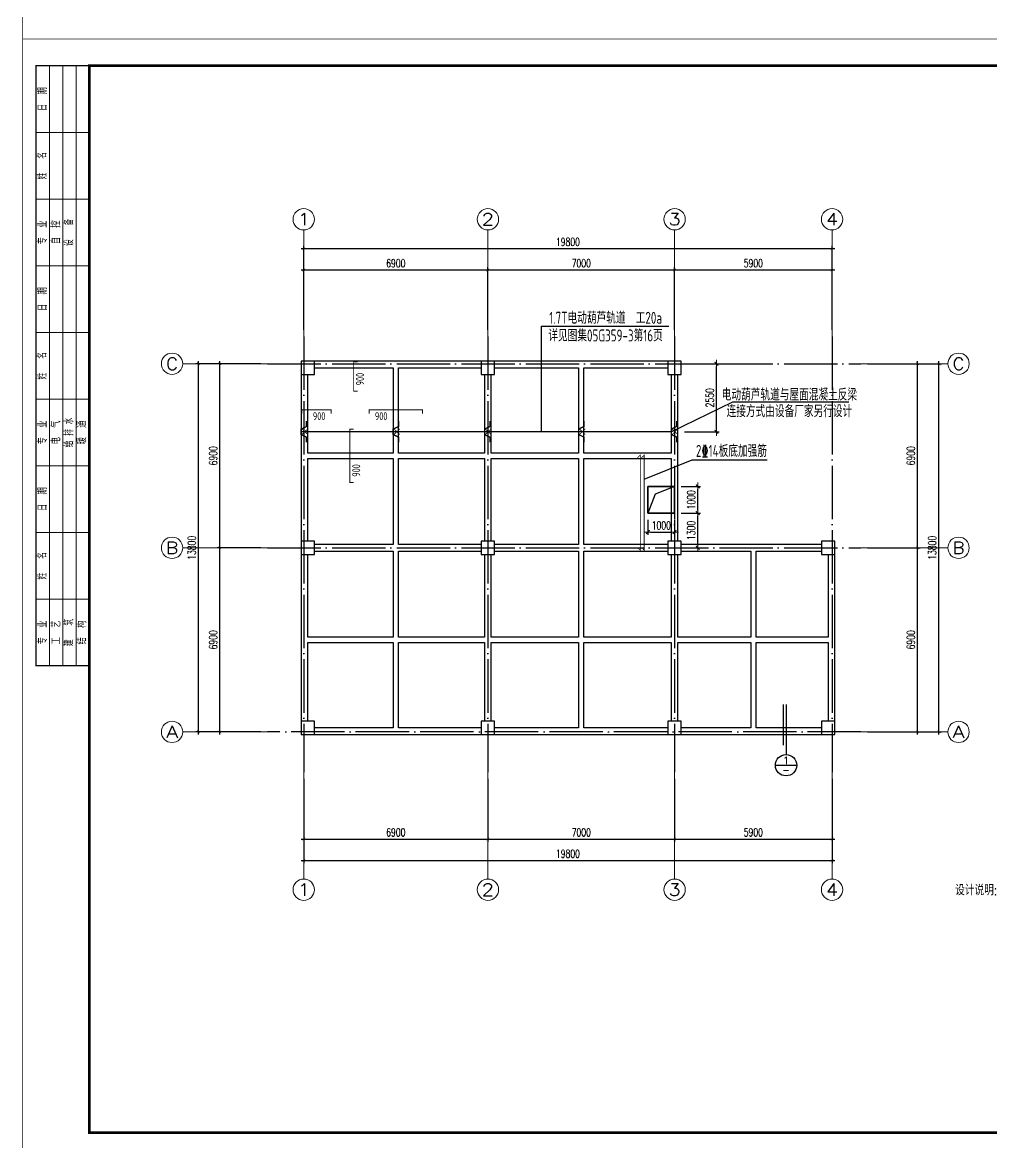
# Model space of a CAD drawing. Extents: x 959592 to 1105020, y -295412 to 379724.
# Drawn here: x 967965 to 1004291, y -84778 to -42778 of the extents above; entities that cross this region are included whole.
import ezdxf
from ezdxf.enums import TextEntityAlignment as Align

# ---------------------------------------------------------------- set-up
doc = ezdxf.new("R2010")
doc.units = 0
doc.header["$LTSCALE"] = 1000
doc.header["$MEASUREMENT"] = 0
doc.linetypes.add('DOTE', pattern=[2.42, 2, -0.2, 0.02, -0.2])
doc.layers.get('0').update_dxf_attribs({"linetype": 'CONTINUOUS'})
doc.layers.get('Defpoints').update_dxf_attribs({"linetype": 'CONTINUOUS', "lineweight": 5})
for name, color, linetype in [('AXIS_TEXT', 7, 'CONTINUOUS'), ('BEAM_CONT', 4, 'CONTINUOUS'), ('COLU', 7, 'CONTINUOUS'), ('DIMENSION', 3, 'CONTINUOUS'), ('DOTE', 1, 'DOTE'), ('FSK_FREIN', 2, 'CONTINUOUS'), ('FSK_FTEXT', 4, 'CONTINUOUS'), ('FSK_ZREIN', 1, 'CONTINUOUS'), ('REIN', 1, 'CONTINUOUS'), ('S_BEAMDIMMASS', 2, 'CONTINUOUS'), ('TXT', 7, 'CONTINUOUS')]:
    doc.layers.add(name, color=color, linetype=linetype)
doc.layers.add('DIM', color=3, linetype='CONTINUOUS', lineweight=5)
doc.layers.add('FRAME', color=3, linetype='CONTINUOUS', lineweight=5)
doc.styles.add('_TCH_AXIS', font='COMPLEX', dxfattribs={"bigfont": 'GBCBIG'})
doc.styles.add('BW_Rein', font='Tssdeng.shx', dxfattribs={"width": 0.7, "bigfont": 'hztxt.shx'})
doc.styles.add('COMPLEX', font='COMPLEX')
doc.styles.add('DXFS', font='txt.shx', dxfattribs={"width": 0.65, "bigfont": 'dxfs.shx'})
doc.styles.add('TSSD_Dimension', font='TXT.shx', dxfattribs={"width": 0.7, "bigfont": 'hztxt.shx'})
doc.dimstyles.new('TSSD_100_100$0', dxfattribs={"dimtxt": 300, "dimasz": 100, "dimexe": 100, "dimexo": 250, "dimgap": 100, "dimtad": 1, "dimdec": 0, "dimzin": 0, "dimdsep": 46, "dimtxsty": 'TSSD_Dimension', "dimblk1": '_tsdbk', "dimblk2": '_tsdbk', "dimsah": 1, "dimcen": 0, "dimdle": 100, "dimclrt": 7, "dimadec": 1, "dimazin": 0, "dimtfac": 1, "dimtdec": 0, "dimtix": 1, "dimtmove": 2, "dimatfit": 3, "dimldrblk": '_tsdbk', "dimfxl": 100, "dimtolj": 1, "dimtzin": 0, "dimarcsym": 0})

# ---------------------------------------------------------------- blocks, each defined once
blk = doc.blocks.new('_ARCHTICK')
at = {"color": 0, "linetype": 'ByBlock', "const_width": 0.15}
blk.add_lwpolyline([(-0.5, -0.5), (0.5, 0.5)], dxfattribs=at)
blk = doc.blocks.new('*D341')
at = {"layer": 'Defpoints', "color": 0, "ltscale": 0.5, "transparency": 16777216}
for p in [(999395.404177, -62477.567764), (1001516.404177, -62477.567764), (999395.404177, -69377.567764)]:
    blk.add_point(p, dxfattribs=at)
at = {"layer": 'DIM', "color": 0, "lineweight": -2, "ltscale": 0.5, "transparency": 16777216}
for p, q in [((999645.404177, -62477.567764), (1001616.404177, -62477.567764)), ((1001516.404177, -69477.567764), (1001516.404177, -62377.567764)), ((999645.404177, -69377.567764), (1001616.404177, -69377.567764))]:
    blk.add_line(p, q, dxfattribs=at)
at = {"layer": 'DIM', "color": 0, "lineweight": -2, "ltscale": 0.5, "transparency": 16777216, "xscale": 100, "yscale": 100, "zscale": 100}
for p, rotation in [((1001516.404177, -62477.567764), 90), ((1001516.404177, -69377.567764), 270)]:
    blk.add_blockref('_ARCHTICK', p, dxfattribs=dict(at, rotation=rotation))
at = {"layer": 'DIM', "color": 3, "ltscale": 0.5, "transparency": 16777216, "insert": (1001266.404177, -65927.567764), "char_height": 300, "attachment_point": 5, "rotation": 90, "style": 'TSSD_Dimension'}
blk.add_mtext('\\A1;6900', dxfattribs=at)
blk = doc.blocks.new('*D342')
at = {"layer": 'Defpoints', "color": 0, "ltscale": 0.5, "transparency": 16777216}
for p in [(999395.404177, -55577.567764), (1001516.404177, -55577.567764), (999395.404177, -62477.567764)]:
    blk.add_point(p, dxfattribs=at)
at = {"layer": 'DIM', "color": 0, "lineweight": -2, "ltscale": 0.5, "transparency": 16777216}
for p, q in [((999645.404177, -55577.567764), (1001616.404177, -55577.567764)), ((1001516.404177, -62577.567764), (1001516.404177, -55477.567764)), ((999645.404177, -62477.567764), (1001616.404177, -62477.567764))]:
    blk.add_line(p, q, dxfattribs=at)
at = {"layer": 'DIM', "color": 0, "lineweight": -2, "ltscale": 0.5, "transparency": 16777216, "xscale": 100, "yscale": 100, "zscale": 100}
for p, rotation in [((1001516.404177, -55577.567764), 90), ((1001516.404177, -62477.567764), 270)]:
    blk.add_blockref('_ARCHTICK', p, dxfattribs=dict(at, rotation=rotation))
at = {"layer": 'DIM', "color": 3, "ltscale": 0.5, "transparency": 16777216, "insert": (1001266.404177, -59027.567764), "char_height": 300, "attachment_point": 5, "rotation": 90, "style": 'TSSD_Dimension'}
blk.add_mtext('\\A1;6900', dxfattribs=at)
blk = doc.blocks.new('*D343')
at = {"layer": 'Defpoints', "color": 0, "ltscale": 0.5, "transparency": 16777216}
for p in [(999395.404177, -55577.567764), (1002316.404177, -55577.567764), (999395.404177, -69377.567764)]:
    blk.add_point(p, dxfattribs=at)
at = {"layer": 'DIM', "color": 0, "lineweight": -2, "ltscale": 0.5, "transparency": 16777216}
for p, q in [((999645.404177, -55577.567764), (1002416.404177, -55577.567764)), ((1002316.404177, -69477.567764), (1002316.404177, -55477.567764)), ((999645.404177, -69377.567764), (1002416.404177, -69377.567764))]:
    blk.add_line(p, q, dxfattribs=at)
at = {"layer": 'DIM', "color": 0, "lineweight": -2, "ltscale": 0.5, "transparency": 16777216, "xscale": 100, "yscale": 100, "zscale": 100}
for p, rotation in [((1002316.404177, -55577.567764), 90), ((1002316.404177, -69377.567764), 270)]:
    blk.add_blockref('_ARCHTICK', p, dxfattribs=dict(at, rotation=rotation))
at = {"layer": 'DIM', "color": 3, "ltscale": 0.5, "transparency": 16777216, "insert": (1002066.404177, -62477.567764), "char_height": 300, "attachment_point": 5, "rotation": 90, "style": 'TSSD_Dimension'}
blk.add_mtext('\\A1;13800', dxfattribs=at)
blk = doc.blocks.new('*D344')
at = {"layer": 'Defpoints', "color": 0, "ltscale": 0.5, "transparency": 16777216}
for p in [(985411.404177, -52058.465504), (978511.404177, -54558.465504), (985411.404177, -54558.465504)]:
    blk.add_point(p, dxfattribs=at)
at = {"layer": 'DIM', "color": 0, "lineweight": -2, "ltscale": 0.5, "transparency": 16777216}
for p, q in [((978411.404177, -52058.465504), (985511.404177, -52058.465504)), ((978511.404177, -54308.465504), (978511.404177, -51958.465504)), ((985411.404177, -54308.465504), (985411.404177, -51958.465504))]:
    blk.add_line(p, q, dxfattribs=at)
at = {"layer": 'DIM', "color": 0, "lineweight": -2, "ltscale": 0.5, "transparency": 16777216, "xscale": 100, "yscale": 100, "zscale": 100, "rotation": 180}
blk.add_blockref('_ARCHTICK', (978511.404177, -52058.465504), dxfattribs=at)
at = {"layer": 'DIM', "color": 0, "lineweight": -2, "ltscale": 0.5, "transparency": 16777216, "xscale": 100, "yscale": 100, "zscale": 100}
blk.add_blockref('_ARCHTICK', (985411.404177, -52058.465504), dxfattribs=at)
at = {"layer": 'DIM', "color": 3, "ltscale": 0.5, "transparency": 16777216, "insert": (981961.404177, -51808.465504), "char_height": 300, "attachment_point": 5, "style": 'TSSD_Dimension'}
blk.add_mtext('\\A1;6900', dxfattribs=at)
blk = doc.blocks.new('*D345')
at = {"layer": 'Defpoints', "color": 0, "ltscale": 0.5, "transparency": 16777216}
for p in [(992411.404177, -52058.465504), (985411.404177, -54558.465504), (992411.404177, -54558.465504)]:
    blk.add_point(p, dxfattribs=at)
at = {"layer": 'DIM', "color": 0, "lineweight": -2, "ltscale": 0.5, "transparency": 16777216}
for p, q in [((985311.404177, -52058.465504), (992511.404177, -52058.465504)), ((985411.404177, -54308.465504), (985411.404177, -51958.465504)), ((992411.404177, -54308.465504), (992411.404177, -51958.465504))]:
    blk.add_line(p, q, dxfattribs=at)
at = {"layer": 'DIM', "color": 0, "lineweight": -2, "ltscale": 0.5, "transparency": 16777216, "xscale": 100, "yscale": 100, "zscale": 100, "rotation": 180}
blk.add_blockref('_ARCHTICK', (985411.404177, -52058.465504), dxfattribs=at)
at = {"layer": 'DIM', "color": 0, "lineweight": -2, "ltscale": 0.5, "transparency": 16777216, "xscale": 100, "yscale": 100, "zscale": 100}
blk.add_blockref('_ARCHTICK', (992411.404177, -52058.465504), dxfattribs=at)
at = {"layer": 'DIM', "color": 3, "ltscale": 0.5, "transparency": 16777216, "insert": (988911.404177, -51808.465504), "char_height": 300, "attachment_point": 5, "style": 'TSSD_Dimension'}
blk.add_mtext('\\A1;7000', dxfattribs=at)
blk = doc.blocks.new('*D346')
at = {"layer": 'Defpoints', "color": 0, "ltscale": 0.5, "transparency": 16777216}
for p in [(998311.404177, -52058.465504), (992411.404177, -54558.465504), (998311.404177, -54558.465504)]:
    blk.add_point(p, dxfattribs=at)
at = {"layer": 'DIM', "color": 0, "lineweight": -2, "ltscale": 0.5, "transparency": 16777216}
for p, q in [((992311.404177, -52058.465504), (998411.404177, -52058.465504)), ((992411.404177, -54308.465504), (992411.404177, -51958.465504)), ((998311.404177, -54308.465504), (998311.404177, -51958.465504))]:
    blk.add_line(p, q, dxfattribs=at)
at = {"layer": 'DIM', "color": 0, "lineweight": -2, "ltscale": 0.5, "transparency": 16777216, "xscale": 100, "yscale": 100, "zscale": 100, "rotation": 180}
blk.add_blockref('_ARCHTICK', (992411.404177, -52058.465504), dxfattribs=at)
at = {"layer": 'DIM', "color": 0, "lineweight": -2, "ltscale": 0.5, "transparency": 16777216, "xscale": 100, "yscale": 100, "zscale": 100}
blk.add_blockref('_ARCHTICK', (998311.404177, -52058.465504), dxfattribs=at)
at = {"layer": 'DIM', "color": 3, "ltscale": 0.5, "transparency": 16777216, "insert": (995361.404177, -51808.465504), "char_height": 300, "attachment_point": 5, "style": 'TSSD_Dimension'}
blk.add_mtext('\\A1;5900', dxfattribs=at)
blk = doc.blocks.new('*D347')
at = {"layer": 'Defpoints', "color": 0, "ltscale": 0.5, "transparency": 16777216}
for p in [(998311.404177, -51258.465504), (978511.404177, -54558.465504), (998311.404177, -54558.465504)]:
    blk.add_point(p, dxfattribs=at)
at = {"layer": 'DIM', "color": 0, "lineweight": -2, "ltscale": 0.5, "transparency": 16777216}
for p, q in [((978511.404177, -54308.465504), (978511.404177, -51158.465504)), ((998311.404177, -54308.465504), (998311.404177, -51158.465504)), ((978411.404177, -51258.465504), (998411.404177, -51258.465504))]:
    blk.add_line(p, q, dxfattribs=at)
at = {"layer": 'DIM', "color": 0, "lineweight": -2, "ltscale": 0.5, "transparency": 16777216, "xscale": 100, "yscale": 100, "zscale": 100, "rotation": 180}
blk.add_blockref('_ARCHTICK', (978511.404177, -51258.465504), dxfattribs=at)
at = {"layer": 'DIM', "color": 0, "lineweight": -2, "ltscale": 0.5, "transparency": 16777216, "xscale": 100, "yscale": 100, "zscale": 100}
blk.add_blockref('_ARCHTICK', (998311.404177, -51258.465504), dxfattribs=at)
at = {"layer": 'DIM', "color": 3, "ltscale": 0.5, "transparency": 16777216, "insert": (988411.404177, -51008.465504), "char_height": 300, "attachment_point": 5, "style": 'TSSD_Dimension'}
blk.add_mtext('\\A1;19800', dxfattribs=at)
blk = doc.blocks.new('*D348')
at = {"layer": 'Defpoints', "color": 0, "ltscale": 0.5, "transparency": 16777216}
for p in [(975364.904177, -62477.567764), (977156.404177, -62477.567764), (977156.404177, -69377.567764)]:
    blk.add_point(p, dxfattribs=at)
at = {"layer": 'DIM', "color": 0, "lineweight": -2, "ltscale": 0.5, "transparency": 16777216}
for p, q in [((976906.404177, -62477.567764), (975264.904177, -62477.567764)), ((975364.904177, -69477.567764), (975364.904177, -62377.567764)), ((976906.404177, -69377.567764), (975264.904177, -69377.567764))]:
    blk.add_line(p, q, dxfattribs=at)
at = {"layer": 'DIM', "color": 0, "lineweight": -2, "ltscale": 0.5, "transparency": 16777216, "xscale": 100, "yscale": 100, "zscale": 100}
for p, rotation in [((975364.904177, -62477.567764), 90), ((975364.904177, -69377.567764), 270)]:
    blk.add_blockref('_ARCHTICK', p, dxfattribs=dict(at, rotation=rotation))
at = {"layer": 'DIM', "color": 3, "ltscale": 0.5, "transparency": 16777216, "insert": (975114.904177, -65927.567764), "char_height": 300, "attachment_point": 5, "rotation": 90, "style": 'TSSD_Dimension'}
blk.add_mtext('\\A1;6900', dxfattribs=at)
blk = doc.blocks.new('*D349')
at = {"layer": 'Defpoints', "color": 0, "ltscale": 0.5, "transparency": 16777216}
for p in [(975364.904177, -55577.567764), (977156.404177, -55577.567764), (977156.404177, -62477.567764)]:
    blk.add_point(p, dxfattribs=at)
at = {"layer": 'DIM', "color": 0, "lineweight": -2, "ltscale": 0.5, "transparency": 16777216}
for p, q in [((976906.404177, -55577.567764), (975264.904177, -55577.567764)), ((975364.904177, -62577.567764), (975364.904177, -55477.567764)), ((976906.404177, -62477.567764), (975264.904177, -62477.567764))]:
    blk.add_line(p, q, dxfattribs=at)
at = {"layer": 'DIM', "color": 0, "lineweight": -2, "ltscale": 0.5, "transparency": 16777216, "xscale": 100, "yscale": 100, "zscale": 100}
for p, rotation in [((975364.904177, -55577.567764), 90), ((975364.904177, -62477.567764), 270)]:
    blk.add_blockref('_ARCHTICK', p, dxfattribs=dict(at, rotation=rotation))
at = {"layer": 'DIM', "color": 3, "ltscale": 0.5, "transparency": 16777216, "insert": (975114.904177, -59027.567764), "char_height": 300, "attachment_point": 5, "rotation": 90, "style": 'TSSD_Dimension'}
blk.add_mtext('\\A1;6900', dxfattribs=at)
blk = doc.blocks.new('*D350')
at = {"layer": 'Defpoints', "color": 0, "ltscale": 0.5, "transparency": 16777216}
for p in [(974560.904177, -55577.567764), (977156.404177, -55577.567764), (977156.404177, -69377.567764)]:
    blk.add_point(p, dxfattribs=at)
at = {"layer": 'DIM', "color": 0, "lineweight": -2, "ltscale": 0.5, "transparency": 16777216}
for p, q in [((976906.404177, -55577.567764), (974460.904177, -55577.567764)), ((974560.904177, -69477.567764), (974560.904177, -55477.567764)), ((976906.404177, -69377.567764), (974460.904177, -69377.567764))]:
    blk.add_line(p, q, dxfattribs=at)
at = {"layer": 'DIM', "color": 0, "lineweight": -2, "ltscale": 0.5, "transparency": 16777216, "xscale": 100, "yscale": 100, "zscale": 100}
for p, rotation in [((974560.904177, -55577.567764), 90), ((974560.904177, -69377.567764), 270)]:
    blk.add_blockref('_ARCHTICK', p, dxfattribs=dict(at, rotation=rotation))
at = {"layer": 'DIM', "color": 3, "ltscale": 0.5, "transparency": 16777216, "insert": (974310.904177, -62477.567764), "char_height": 300, "attachment_point": 5, "rotation": 90, "style": 'TSSD_Dimension'}
blk.add_mtext('\\A1;13800', dxfattribs=at)
blk = doc.blocks.new('*D351')
at = {"layer": 'Defpoints', "color": 0, "ltscale": 0.5, "transparency": 16777216}
for p in [(978511.404177, -70895.0767), (985411.404177, -70895.0767), (985411.404177, -73395.0767)]:
    blk.add_point(p, dxfattribs=at)
at = {"layer": 'DIM', "color": 0, "lineweight": -2, "ltscale": 0.5, "transparency": 16777216}
for p, q in [((978511.404177, -71145.0767), (978511.404177, -73495.0767)), ((985411.404177, -71145.0767), (985411.404177, -73495.0767)), ((978411.404177, -73395.0767), (985511.404177, -73395.0767))]:
    blk.add_line(p, q, dxfattribs=at)
at = {"layer": 'DIM', "color": 0, "lineweight": -2, "ltscale": 0.5, "transparency": 16777216, "xscale": 100, "yscale": 100, "zscale": 100, "rotation": 180}
blk.add_blockref('_ARCHTICK', (978511.404177, -73395.0767), dxfattribs=at)
at = {"layer": 'DIM', "color": 0, "lineweight": -2, "ltscale": 0.5, "transparency": 16777216, "xscale": 100, "yscale": 100, "zscale": 100}
blk.add_blockref('_ARCHTICK', (985411.404177, -73395.0767), dxfattribs=at)
at = {"layer": 'DIM', "color": 3, "ltscale": 0.5, "transparency": 16777216, "insert": (981961.404177, -73145.0767), "char_height": 300, "attachment_point": 5, "style": 'TSSD_Dimension'}
blk.add_mtext('\\A1;6900', dxfattribs=at)
blk = doc.blocks.new('*D352')
at = {"layer": 'Defpoints', "color": 0, "ltscale": 0.5, "transparency": 16777216}
for p in [(985411.404177, -70895.0767), (992411.404177, -70895.0767), (992411.404177, -73395.0767)]:
    blk.add_point(p, dxfattribs=at)
at = {"layer": 'DIM', "color": 0, "lineweight": -2, "ltscale": 0.5, "transparency": 16777216}
for p, q in [((985411.404177, -71145.0767), (985411.404177, -73495.0767)), ((992411.404177, -71145.0767), (992411.404177, -73495.0767)), ((985311.404177, -73395.0767), (992511.404177, -73395.0767))]:
    blk.add_line(p, q, dxfattribs=at)
at = {"layer": 'DIM', "color": 0, "lineweight": -2, "ltscale": 0.5, "transparency": 16777216, "xscale": 100, "yscale": 100, "zscale": 100, "rotation": 180}
blk.add_blockref('_ARCHTICK', (985411.404177, -73395.0767), dxfattribs=at)
at = {"layer": 'DIM', "color": 0, "lineweight": -2, "ltscale": 0.5, "transparency": 16777216, "xscale": 100, "yscale": 100, "zscale": 100}
blk.add_blockref('_ARCHTICK', (992411.404177, -73395.0767), dxfattribs=at)
at = {"layer": 'DIM', "color": 3, "ltscale": 0.5, "transparency": 16777216, "insert": (988911.404177, -73145.0767), "char_height": 300, "attachment_point": 5, "style": 'TSSD_Dimension'}
blk.add_mtext('\\A1;7000', dxfattribs=at)
blk = doc.blocks.new('*D353')
at = {"layer": 'Defpoints', "color": 0, "ltscale": 0.5, "transparency": 16777216}
for p in [(992411.404177, -70895.0767), (998311.404177, -70895.0767), (998311.404177, -73395.0767)]:
    blk.add_point(p, dxfattribs=at)
at = {"layer": 'DIM', "color": 0, "lineweight": -2, "ltscale": 0.5, "transparency": 16777216}
for p, q in [((992411.404177, -71145.0767), (992411.404177, -73495.0767)), ((998311.404177, -71145.0767), (998311.404177, -73495.0767)), ((992311.404177, -73395.0767), (998411.404177, -73395.0767))]:
    blk.add_line(p, q, dxfattribs=at)
at = {"layer": 'DIM', "color": 0, "lineweight": -2, "ltscale": 0.5, "transparency": 16777216, "xscale": 100, "yscale": 100, "zscale": 100, "rotation": 180}
blk.add_blockref('_ARCHTICK', (992411.404177, -73395.0767), dxfattribs=at)
at = {"layer": 'DIM', "color": 0, "lineweight": -2, "ltscale": 0.5, "transparency": 16777216, "xscale": 100, "yscale": 100, "zscale": 100}
blk.add_blockref('_ARCHTICK', (998311.404177, -73395.0767), dxfattribs=at)
at = {"layer": 'DIM', "color": 3, "ltscale": 0.5, "transparency": 16777216, "insert": (995361.404177, -73145.0767), "char_height": 300, "attachment_point": 5, "style": 'TSSD_Dimension'}
blk.add_mtext('\\A1;5900', dxfattribs=at)
blk = doc.blocks.new('*D354')
at = {"layer": 'Defpoints', "color": 0, "ltscale": 0.5, "transparency": 16777216}
for p in [(978511.404177, -70895.0767), (998311.404177, -70895.0767), (998311.404177, -74195.0767)]:
    blk.add_point(p, dxfattribs=at)
at = {"layer": 'DIM', "color": 0, "lineweight": -2, "ltscale": 0.5, "transparency": 16777216}
for p, q in [((978511.404177, -71145.0767), (978511.404177, -74295.0767)), ((998311.404177, -71145.0767), (998311.404177, -74295.0767)), ((978411.404177, -74195.0767), (998411.404177, -74195.0767))]:
    blk.add_line(p, q, dxfattribs=at)
at = {"layer": 'DIM', "color": 0, "lineweight": -2, "ltscale": 0.5, "transparency": 16777216, "xscale": 100, "yscale": 100, "zscale": 100, "rotation": 180}
blk.add_blockref('_ARCHTICK', (978511.404177, -74195.0767), dxfattribs=at)
at = {"layer": 'DIM', "color": 0, "lineweight": -2, "ltscale": 0.5, "transparency": 16777216, "xscale": 100, "yscale": 100, "zscale": 100}
blk.add_blockref('_ARCHTICK', (998311.404177, -74195.0767), dxfattribs=at)
at = {"layer": 'DIM', "color": 3, "ltscale": 0.5, "transparency": 16777216, "insert": (988411.404177, -73945.0767), "char_height": 300, "attachment_point": 5, "style": 'TSSD_Dimension'}
blk.add_mtext('\\A1;19800', dxfattribs=at)
blk = doc.blocks.new('_AXISO')
blk.add_circle((0, 0), 0.5)
at = {"layer": 'AXIS_TEXT', "style": 'COMPLEX', "width": 1.041667}
blk.add_attdef('A', text='', height=0.56, dxfattribs=at).set_placement((-0.25, -0.28), (0.25, -0.28), align=Align.FIT)
blk = doc.blocks.new('索引号')
at = {"layer": 'DIMENSION'}
blk.add_line((0, 0), (800, 0), dxfattribs=at)
blk.add_circle((400, 0), 400, dxfattribs=at)
at = {"layer": 'DIMENSION', "style": 'COMPLEX'}
for tag, width, p, p2 in [('1', 2.333333, (264, 40), (536, 40)), ('-', 1.166667, (264, -312), (536, -312))]:
    blk.add_attdef(tag, text='', height=272, dxfattribs=dict(at, width=width)).set_placement(p, p2, align=Align.FIT)
blk = doc.blocks.new('_tsdbk')
blk.add_line((-1, 0), (1.5, 0))
at = {"const_width": 0.5}
blk.add_lwpolyline([(-0.7, -0.7), (0.7, 0.7)], dxfattribs=at)
blk = doc.blocks.new('*D245')
at = {"layer": 'Defpoints', "color": 0, "transparency": 16777216}
for p in [(992536.404177, -55577.567764), (993977.179299, -55577.567764), (992536.404177, -58127.567764)]:
    blk.add_point(p, dxfattribs=at)
at = {"layer": 'DIM', "color": 0, "lineweight": -2, "transparency": 16777216}
for p, q in [((992786.404177, -55577.567764), (994077.179299, -55577.567764)), ((993977.179299, -58027.567764), (993977.179299, -55677.567764)), ((992786.404177, -58127.567764), (994077.179299, -58127.567764))]:
    blk.add_line(p, q, dxfattribs=at)
at = {"layer": 'DIM', "color": 0, "lineweight": -2, "transparency": 16777216, "xscale": 100, "yscale": 100, "zscale": 100}
for p, rotation in [((993977.179299, -55577.567764), 90), ((993977.179299, -58127.567764), 270)]:
    blk.add_blockref('_tsdbk', p, dxfattribs=dict(at, rotation=rotation))
at = {"layer": 'DIM', "color": 7, "transparency": 16777216, "insert": (993727.179299, -56852.567764), "char_height": 300, "attachment_point": 5, "rotation": 90, "style": 'TSSD_Dimension'}
blk.add_mtext('\\A1;2550', dxfattribs=at)
blk = doc.blocks.new('*D246')
at = {"layer": 'Defpoints', "color": 0, "transparency": 16777216}
for p in [(992411.404177, -61177.567764), (993278.561396, -61177.567764), (992411.404177, -62477.567764)]:
    blk.add_point(p, dxfattribs=at)
at = {"layer": 'DIM', "color": 0, "lineweight": -2, "transparency": 16777216}
for p, q in [((992661.404177, -61177.567764), (993378.561396, -61177.567764)), ((993278.561396, -62377.567764), (993278.561396, -61277.567764)), ((992661.404177, -62477.567764), (993378.561396, -62477.567764))]:
    blk.add_line(p, q, dxfattribs=at)
at = {"layer": 'DIM', "color": 0, "lineweight": -2, "transparency": 16777216, "xscale": 100, "yscale": 100, "zscale": 100}
for p, rotation in [((993278.561396, -61177.567764), 90), ((993278.561396, -62477.567764), 270)]:
    blk.add_blockref('_tsdbk', p, dxfattribs=dict(at, rotation=rotation))
at = {"layer": 'DIM', "color": 7, "transparency": 16777216, "insert": (993028.561396, -61827.567764), "char_height": 300, "attachment_point": 5, "rotation": 90, "style": 'TSSD_Dimension'}
blk.add_mtext('\\A1;1300', dxfattribs=at)
blk = doc.blocks.new('*D247')
at = {"layer": 'Defpoints', "color": 0, "transparency": 16777216}
for p in [(992411.404177, -60177.567764), (993278.561396, -60177.567764), (992411.404177, -61177.567764)]:
    blk.add_point(p, dxfattribs=at)
at = {"layer": 'DIM', "color": 0, "lineweight": -2, "transparency": 16777216}
for p, q in [((992661.404177, -60177.567764), (993378.561396, -60177.567764)), ((993278.561396, -61077.567764), (993278.561396, -60277.567764)), ((992661.404177, -61177.567764), (993378.561396, -61177.567764))]:
    blk.add_line(p, q, dxfattribs=at)
at = {"layer": 'DIM', "color": 0, "lineweight": -2, "transparency": 16777216, "xscale": 100, "yscale": 100, "zscale": 100}
for p, rotation in [((993278.561396, -60177.567764), 90), ((993278.561396, -61177.567764), 270)]:
    blk.add_blockref('_tsdbk', p, dxfattribs=dict(at, rotation=rotation))
at = {"layer": 'DIM', "color": 7, "transparency": 16777216, "insert": (993028.561396, -60677.567764), "char_height": 300, "attachment_point": 5, "rotation": 90, "style": 'TSSD_Dimension'}
blk.add_mtext('\\A1;1000', dxfattribs=at)
blk = doc.blocks.new('*D248')
at = {"layer": 'Defpoints', "color": 0, "transparency": 16777216}
for p in [(991411.404177, -61177.567764), (992411.404177, -61177.567764), (992411.404177, -61887.318496)]:
    blk.add_point(p, dxfattribs=at)
at = {"layer": 'DIM', "color": 0, "lineweight": -2, "transparency": 16777216}
for p, q in [((991411.404177, -61427.567764), (991411.404177, -61987.318496)), ((992411.404177, -61427.567764), (992411.404177, -61987.318496)), ((991511.404177, -61887.318496), (992311.404177, -61887.318496))]:
    blk.add_line(p, q, dxfattribs=at)
at = {"layer": 'DIM', "color": 0, "lineweight": -2, "transparency": 16777216, "xscale": 100, "yscale": 100, "zscale": 100}
for p, rotation in [((991411.404177, -61887.318496), 180), ((992411.404177, -61887.318496), 360)]:
    blk.add_blockref('_tsdbk', p, dxfattribs=dict(at, rotation=rotation))
at = {"layer": 'DIM', "color": 7, "transparency": 16777216, "insert": (991911.404177, -61637.318496), "char_height": 300, "attachment_point": 5, "style": 'TSSD_Dimension'}
blk.add_mtext('\\A1;1000', dxfattribs=at)
blk = doc.blocks.new('BW-43091906', base_point=(-152259, 7688))
at = {"layer": 'FRAME'}
for points, const_width in [([(-152259, 49688), (-152259, 7688), (-92859, 7688), (-92859, 49688)], 20), ([(-149759, 48688), (-149759, 8688), (-93859, 8688), (-93859, 48688)], 100)]:
    blk.add_lwpolyline(points, close=True, dxfattribs=dict(at, const_width=const_width))
at = {"layer": 'FRAME', "const_width": 50}
blk.add_lwpolyline([(-149759, 48688), (-151759, 48688), (-151759, 26188), (-149759, 26188)], dxfattribs=at)
at = {"layer": 'FRAME'}
for points in [[(-151259, 26188), (-151259, 48688)], [(-150759, 26188), (-150759, 48688)], [(-150259, 26188), (-150259, 48688)], [(-149759, 46188), (-151759, 46188)], [(-149759, 43688), (-151759, 43688)], [(-149759, 41188), (-151759, 41188)], [(-149759, 38688), (-151759, 38688)], [(-149759, 36188), (-151759, 36188)], [(-149759, 33688), (-151759, 33688)], [(-149759, 31188), (-151759, 31188)], [(-149759, 28688), (-151759, 28688)]]:
    blk.add_lwpolyline(points, dxfattribs=at)
at = {"layer": 'FRAME', "char_height": 300, "attachment_point": 5, "rotation": 90, "style": 'DXFS'}
for s, insert, width in [('{\\f宋体|b0|i0|c134|p2;日\\Ftxt.shx,dxfs.shx|c134;  \\f宋体|b0|i0|c134|p2;期\\P}', (-151509, 47438), 1132.5), ('姓   名', (-151509, 44938), 1185), ('{\\f宋体|b0|i0|c134|p2;专\\Ftxt.shx,dxfs.shx|c134;  \\f宋体|b0|i0|c134|p2;业\\P}', (-151509, 42438), 1203.38), ('{\\f宋体|b0|i0|c134|p2;自\\Ftxt.shx,dxfs.shx|c134;  \\f宋体|b0|i0|c134|p2;控\\P}', (-151009, 42438), 1148.25), ('设   备', (-150509, 42438), 1227), ('{\\f宋体|b0|i0|c134|p2;日\\Ftxt.shx,dxfs.shx|c134;  \\f宋体|b0|i0|c134|p2;期\\P}', (-151509, 39938), 1132.5), ('姓   名', (-151509, 37438), 1185), ('{\\f宋体|b0|i0|c134|p2;专\\Ftxt.shx,dxfs.shx|c134;  \\f宋体|b0|i0|c134|p2;业\\P}', (-151509, 34938), 1203.38), ('{\\f宋体|b0|i0|c134|p2;电\\Ftxt.shx,dxfs.shx|c134;  \\f宋体|b0|i0|c134|p2;气\\P}', (-151009, 34938), 1182.38), ('给 排 水', (-150509, 34938), 1352.62), ('{\\f宋体|b0|i0|c134|p2;暖\\Ftxt.shx,dxfs.shx|c134;  \\f宋体|b0|i0|c134|p2;通\\P}', (-150039, 34938), 1200.75), ('{\\f宋体|b0|i0|c134|p2;日\\Ftxt.shx,dxfs.shx|c134;  \\f宋体|b0|i0|c134|p2;期\\P}', (-151509, 32438), 1132.5), ('姓   名', (-151509, 29938), 1185), ('{\\f宋体|b0|i0|c134|p2;专\\Ftxt.shx,dxfs.shx|c134;  \\f宋体|b0|i0|c134|p2;业\\P}', (-151509, 27438), 1203.38), ('{\\f宋体|b0|i0|c134|p2;工\\Ftxt.shx,dxfs.shx|c134;  \\f宋体|b0|i0|c134|p2;艺\\P}', (-151009, 27438), 1177.12), ('建   筑', (-150509, 27438), 1206), ('{\\f宋体|b0|i0|c134|p2;结\\Ftxt.shx,dxfs.shx|c134;  \\f宋体|b0|i0|c134|p2;构\\P}', (-150039, 27438), 1192.88)]:
    blk.add_mtext(s, dxfattribs=dict(at, insert=insert, width=width))

msp = doc.modelspace()

# ---------------------------------------------------------------- linework, layer by layer
at = {"layer": 'BEAM_CONT'}
for p, q in [((985161.404, -55477.568), (978911.404, -55477.568)), ((978911.404, -55727.568), (981861.404, -55727.568)), ((981861.404, -55727.568), (981861.404, -58927.568)), ((982061.404, -55727.568), (985161.404, -55727.568)), ((982061.404, -58927.568), (982061.404, -55727.568)), ((992161.404, -55477.568), (985661.404, -55477.568)), ((985661.404, -55727.568), (988811.404, -55727.568)), ((988811.404, -55727.568), (988811.404, -58927.568)), ((989011.404, -55727.568), (992161.404, -55727.568)), ((989011.404, -58927.568), (989011.404, -55727.568)), ((978411.404, -55977.568), (978411.404, -62227.568)), ((978661.404, -58927.568), (978661.404, -55977.568)), ((985286.404, -55977.568), (985286.404, -58927.568)), ((985536.404, -58927.568), (985536.404, -55977.568)), ((992286.404, -55977.568), (992286.404, -58927.568)), ((992536.404, -62227.568), (992536.404, -55977.568)), ((981861.404, -58927.568), (978661.404, -58927.568)), ((978661.404, -59127.568), (981861.404, -59127.568)), ((978661.404, -62227.568), (978661.404, -59127.568)), ((981861.404, -59127.568), (981861.404, -62352.568)), ((985286.404, -58927.568), (982061.404, -58927.568)), ((982061.404, -62352.568), (982061.404, -59127.568)), ((982061.404, -59127.568), (985286.404, -59127.568)), ((985286.404, -59127.568), (985286.404, -62227.568)), ((988811.404, -58927.568), (985536.404, -58927.568)), ((985536.404, -59127.568), (988811.404, -59127.568)), ((985536.404, -62227.568), (985536.404, -59127.568)), ((988811.404, -59127.568), (988811.404, -62352.568)), ((992286.404, -58927.568), (989011.404, -58927.568)), ((989011.404, -62352.568), (989011.404, -59127.568)), ((989011.404, -59127.568), (992286.404, -59127.568)), ((992286.404, -59127.568), (992286.404, -62227.568)), ((991411.404, -61177.568), (991411.404, -60177.568)), ((991411.404, -60177.568), (992411.404, -60177.568)), ((992411.404, -61177.568), (991411.404, -61177.568)), ((981861.404, -62352.568), (978911.404, -62352.568)), ((985161.404, -62352.568), (982061.404, -62352.568)), ((988811.404, -62352.568), (985661.404, -62352.568)), ((992161.404, -62352.568), (989011.404, -62352.568)), ((997911.404, -62352.568), (992661.404, -62352.568)), ((978411.404, -62727.568), (978411.404, -68977.568)), ((978661.404, -65827.568), (978661.404, -62727.568)), ((978911.404, -62602.568), (981861.404, -62602.568)), ((981861.404, -62602.568), (981861.404, -65827.568)), ((982061.404, -62602.568), (985161.404, -62602.568)), ((982061.404, -65827.568), (982061.404, -62602.568)), ((985286.404, -62727.568), (985286.404, -65827.568)), ((985536.404, -65827.568), (985536.404, -62727.568)), ((985661.404, -62602.568), (988811.404, -62602.568)), ((988811.404, -62602.568), (988811.404, -65827.568)), ((989011.404, -62602.568), (992161.404, -62602.568)), ((989011.404, -65827.568), (989011.404, -62602.568)), ((992286.404, -62727.568), (992286.404, -65827.568)), ((992536.404, -65827.568), (992536.404, -62727.568)), ((992661.404, -62602.568), (995261.404, -62602.568)), ((995261.404, -62602.568), (995261.404, -65827.568)), ((995461.404, -62602.568), (997911.404, -62602.568)), ((995461.404, -65827.568), (995461.404, -62602.568)), ((998161.404, -62727.568), (998161.404, -65827.568)), ((998411.404, -68977.568), (998411.404, -62727.568)), ((981861.404, -65827.568), (978661.404, -65827.568)), ((985286.404, -65827.568), (982061.404, -65827.568)), ((988811.404, -65827.568), (985536.404, -65827.568)), ((992286.404, -65827.568), (989011.404, -65827.568)), ((995261.404, -65827.568), (992536.404, -65827.568)), ((998161.404, -65827.568), (995461.404, -65827.568)), ((978661.404, -66027.568), (981861.404, -66027.568)), ((978661.404, -68977.568), (978661.404, -66027.568)), ((981861.404, -66027.568), (981861.404, -69227.568)), ((982061.404, -69227.568), (982061.404, -66027.568)), ((982061.404, -66027.568), (985286.404, -66027.568)), ((985286.404, -66027.568), (985286.404, -68977.568)), ((985536.404, -66027.568), (988811.404, -66027.568)), ((985536.404, -68977.568), (985536.404, -66027.568)), ((988811.404, -66027.568), (988811.404, -69227.568)), ((989011.404, -69227.568), (989011.404, -66027.568)), ((989011.404, -66027.568), (992286.404, -66027.568)), ((992286.404, -66027.568), (992286.404, -68977.568)), ((992536.404, -66027.568), (995261.404, -66027.568)), ((992536.404, -68977.568), (992536.404, -66027.568)), ((995261.404, -66027.568), (995261.404, -69227.568)), ((995461.404, -69227.568), (995461.404, -66027.568)), ((995461.404, -66027.568), (998161.404, -66027.568)), ((998161.404, -66027.568), (998161.404, -68977.568)), ((981861.404, -69227.568), (978911.404, -69227.568)), ((985161.404, -69227.568), (982061.404, -69227.568)), ((988811.404, -69227.568), (985661.404, -69227.568)), ((992161.404, -69227.568), (989011.404, -69227.568)), ((995261.404, -69227.568), (992661.404, -69227.568)), ((997911.404, -69227.568), (995461.404, -69227.568)), ((978911.404, -69477.568), (985161.404, -69477.568)), ((985661.404, -69477.568), (992161.404, -69477.568)), ((992661.404, -69477.568), (997911.404, -69477.568))]:
    msp.add_line(p, q, dxfattribs=at)
msp.add_lwpolyline([(992411.404, -60177.568), (991411.404, -60177.568), (991411.404, -61177.568), (992411.404, -61177.568)], close=True, dxfattribs=at)
msp.add_lwpolyline([(992411.404, -60177.568), (991680.257, -60470.219), (991411.404, -61177.568)], dxfattribs=at)
at = {"layer": 'COLU'}
for points in [[(978911.404, -55977.568), (978911.404, -55477.568), (978411.404, -55477.568), (978411.404, -55977.568)], [(978911.404, -55477.568), (978411.404, -55477.568), (978411.404, -55977.568), (978911.404, -55977.568)], [(985661.404, -55977.568), (985661.404, -55477.568), (985161.404, -55477.568), (985161.404, -55977.568)], [(985661.404, -55477.568), (985161.404, -55477.568), (985161.404, -55977.568), (985661.404, -55977.568)], [(992661.404, -55977.568), (992661.404, -55477.568), (992161.404, -55477.568), (992161.404, -55977.568)], [(992661.404, -55477.568), (992161.404, -55477.568), (992161.404, -55977.568), (992661.404, -55977.568)], [(978911.404, -62727.568), (978911.404, -62227.568), (978411.404, -62227.568), (978411.404, -62727.568)], [(978911.404, -62227.568), (978411.404, -62227.568), (978411.404, -62727.568), (978911.404, -62727.568)], [(985661.404, -62727.568), (985661.404, -62227.568), (985161.404, -62227.568), (985161.404, -62727.568)], [(985661.404, -62227.568), (985161.404, -62227.568), (985161.404, -62727.568), (985661.404, -62727.568)], [(992661.404, -62727.568), (992661.404, -62227.568), (992161.404, -62227.568), (992161.404, -62727.568)], [(992661.404, -62227.568), (992161.404, -62227.568), (992161.404, -62727.568), (992661.404, -62727.568)], [(998411.404, -62727.568), (998411.404, -62227.568), (997911.404, -62227.568), (997911.404, -62727.568)], [(998411.404, -62227.568), (997911.404, -62227.568), (997911.404, -62727.568), (998411.404, -62727.568)], [(978911.404, -69477.568), (978911.404, -68977.568), (978411.404, -68977.568), (978411.404, -69477.568)], [(978911.404, -68977.568), (978411.404, -68977.568), (978411.404, -69477.568), (978911.404, -69477.568)], [(985661.404, -69477.568), (985661.404, -68977.568), (985161.404, -68977.568), (985161.404, -69477.568)], [(985661.404, -68977.568), (985161.404, -68977.568), (985161.404, -69477.568), (985661.404, -69477.568)], [(992661.404, -69477.568), (992661.404, -68977.568), (992161.404, -68977.568), (992161.404, -69477.568)], [(992661.404, -68977.568), (992161.404, -68977.568), (992161.404, -69477.568), (992661.404, -69477.568)], [(998411.404, -69477.568), (998411.404, -68977.568), (997911.404, -68977.568), (997911.404, -69477.568)], [(998411.404, -68977.568), (997911.404, -68977.568), (997911.404, -69477.568), (998411.404, -69477.568)]]:
    msp.add_lwpolyline(points, close=True, dxfattribs=at)
at = {"layer": 'DIM', "ltscale": 0.5}
for p, q in [((978511.404, -54558.466), (978511.404, -50558.466)), ((985411.404, -54558.466), (985411.404, -50558.466)), ((992411.404, -54558.466), (992411.404, -50558.466)), ((998311.404, -54558.466), (998311.404, -50558.466)), ((977156.404, -55577.568), (973973.904, -55577.568)), ((999395.404, -55577.568), (1002652.404, -55577.568)), ((977156.404, -62477.568), (973973.904, -62477.568)), ((999395.404, -62477.568), (1002652.404, -62477.568)), ((977156.404, -69377.568), (973973.904, -69377.568)), ((999395.404, -69377.568), (1002652.404, -69377.568)), ((978511.404, -70895.077), (978511.404, -74895.077)), ((985411.404, -70895.077), (985411.404, -74895.077)), ((992411.404, -70895.077), (992411.404, -74895.077)), ((998311.404, -70895.077), (998311.404, -74895.077))]:
    msp.add_line(p, q, dxfattribs=at)
at = {"layer": 'DIMENSION'}
msp.add_line((996588.476, -68350.138), (996588.476, -70227.976), dxfattribs=at)
at = {"layer": 'DIMENSION', "color": 1, "const_width": 50}
for points in [[(978611.404, -58527.568), (978611.404, -58327.568), (978411.404, -58227.568), (978411.404, -58027.568), (978611.404, -57927.568), (978611.404, -57727.568)], [(982061.404, -58527.568), (982061.404, -58327.568), (981861.404, -58227.568), (981861.404, -58027.568), (982061.404, -57927.568), (982061.404, -57727.568)], [(985486.404, -58527.568), (985486.404, -58327.568), (985286.404, -58227.568), (985286.404, -58027.568), (985486.404, -57927.568), (985486.404, -57727.568)], [(989011.404, -58527.568), (989011.404, -58327.568), (988811.404, -58227.568), (988811.404, -58027.568), (989011.404, -57927.568), (989011.404, -57727.568)], [(992486.404, -58527.568), (992486.404, -58327.568), (992286.404, -58227.568), (992286.404, -58027.568), (992486.404, -57927.568), (992486.404, -57727.568)]]:
    msp.add_lwpolyline(points, dxfattribs=at)
at = {"layer": 'DIMENSION', "const_width": 50}
msp.add_lwpolyline([(996488.476, -68350.138), (996488.476, -69883.405)], dxfattribs=at)
at = {"layer": 'DOTE', "linetype": 'DOTE'}
for p, q in [((978511.404, -54558.466), (978511.404, -70895.077)), ((985411.404, -54558.466), (985411.404, -70895.077)), ((992411.404, -54558.466), (992411.404, -70895.077)), ((998311.404, -54558.466), (998311.404, -70895.077)), ((977156.404, -55577.568), (999395.404, -55577.568)), ((977156.404, -62477.568), (999395.404, -62477.568)), ((999395.404, -69377.568), (977156.404, -69377.568))]:
    msp.add_line(p, q, dxfattribs=at)
at = {"layer": 'FSK_FREIN', "const_width": 30}
for points in [[(980529.987, -56602.568), (980379.987, -56602.568), (980379.987, -55512.568), (980529.987, -55512.568)], [(978446.404, -57452.568), (978446.404, -57302.568), (979536.404, -57302.568), (979536.404, -57452.568)], [(980961.404, -57452.568), (980961.404, -57302.568), (982961.404, -57302.568), (982961.404, -57452.568)], [(980386.404, -60027.568), (980236.404, -60027.568), (980236.404, -58027.568), (980386.404, -58027.568)]]:
    msp.add_lwpolyline(points, dxfattribs=at)
at = {"layer": 'FSK_ZREIN', "const_width": 30}
for points in [[(991016.48, -62460.307), (991122.546, -62566.373), (991122.546, -58999.645), (991016.48, -59105.711)], [(991164.486, -62460.307), (991270.552, -62566.373), (991270.552, -58999.645), (991164.486, -59105.711)]]:
    msp.add_lwpolyline(points, dxfattribs=at)
at = {"layer": 'REIN', "linetype": 'DOTE', "const_width": 50}
msp.add_lwpolyline([(992286.404, -58127.568), (978411.404, -58127.568)], dxfattribs=at)
at = {"layer": 'S_BEAMDIMMASS', "color": 6}
for q in [(992191.354, -54162.31), (987412.293, -58127.568)]:
    msp.add_line((987412.293, -54162.31), q, dxfattribs=at)
for points in [[(992286.404, -58127.568), (994592.912, -57008.518), (998941.19, -57008.518)], [(991270.552, -59898.809), (993066.516, -59182.599), (995885.234, -59182.599)]]:
    msp.add_lwpolyline(points, dxfattribs=at)
at = {"layer": 'TXT', "const_width": 30}
for points in [[(978434.019, -58014.664), (978661.404, -58228.694)], [(978661.404, -58016.024), (978435.786, -58233.721)], [(981884.019, -58014.664), (982111.404, -58228.694)], [(982111.404, -58016.024), (981885.786, -58233.721)], [(985309.019, -58014.664), (985536.404, -58228.694)], [(985536.404, -58016.024), (985310.786, -58233.721)], [(988834.019, -58014.664), (989061.404, -58228.694)], [(989061.404, -58016.024), (988835.786, -58233.721)], [(992309.019, -58014.664), (992536.404, -58228.694)], [(992536.404, -58016.024), (992310.786, -58233.721)]]:
    msp.add_lwpolyline(points, dxfattribs=at)

# ---------------------------------------------------------------- block references
at = {"layer": 'DIM', "ltscale": 0.5}
ref = msp.add_blockref('_AXISO', (978511.404, -50158.466), dxfattribs=dict(at, xscale=800, yscale=800, zscale=800))
ref.add_attrib('A', '1', dxfattribs={"layer": 'AXIS_TEXT', "height": 452.548, "style": '_TCH_AXIS', "width": 2.333333}).set_placement((978285.13, -50384.74), (978737.678, -50384.74), align=Align.FIT)
ref = msp.add_blockref('_AXISO', (985411.404, -50158.466), dxfattribs=dict(at, xscale=800, yscale=800, zscale=800))
ref.add_attrib('A', '2', dxfattribs={"layer": 'AXIS_TEXT', "height": 452.548, "style": '_TCH_AXIS', "width": 1.5}).set_placement((985185.13, -50384.74), (985637.678, -50384.74), align=Align.FIT)
ref = msp.add_blockref('_AXISO', (992411.404, -50158.466), dxfattribs=dict(at, xscale=800, yscale=800, zscale=800))
ref.add_attrib('A', '3', dxfattribs={"layer": 'AXIS_TEXT', "height": 452.548, "style": '_TCH_AXIS', "width": 1.5}).set_placement((992185.13, -50384.74), (992637.678, -50384.74), align=Align.FIT)
ref = msp.add_blockref('_AXISO', (998311.404, -50158.466), dxfattribs=dict(at, xscale=800, yscale=800, zscale=800))
ref.add_attrib('A', '4', dxfattribs={"layer": 'AXIS_TEXT', "height": 452.548, "style": '_TCH_AXIS', "width": 1.3125}).set_placement((998085.13, -50384.74), (998537.678, -50384.74), align=Align.FIT)
ref = msp.add_blockref('_AXISO', (973573.904, -55577.568), dxfattribs=dict(at, xscale=800, yscale=800, zscale=800))
ref.add_attrib('A', 'C', dxfattribs={"layer": 'AXIS_TEXT', "height": 452.548, "style": '_TCH_AXIS', "width": 1.4}).set_placement((973347.63, -55803.842), (973800.178, -55803.842), align=Align.FIT)
ref = msp.add_blockref('_AXISO', (1003052.404, -55577.568), dxfattribs=dict(at, xscale=800, yscale=800, zscale=800))
ref.add_attrib('A', 'C', dxfattribs={"layer": 'AXIS_TEXT', "height": 452.548, "style": '_TCH_AXIS', "width": 1.4}).set_placement((1002826.13, -55803.842), (1003278.678, -55803.842), align=Align.FIT)
ref = msp.add_blockref('_AXISO', (973573.904, -62477.568), dxfattribs=dict(at, xscale=800, yscale=800, zscale=800))
ref.add_attrib('A', 'B', dxfattribs={"layer": 'AXIS_TEXT', "height": 452.548, "style": '_TCH_AXIS', "width": 1.235294}).set_placement((973347.63, -62703.842), (973800.178, -62703.842), align=Align.FIT)
ref = msp.add_blockref('_AXISO', (1003052.404, -62477.568), dxfattribs=dict(at, xscale=800, yscale=800, zscale=800))
ref.add_attrib('A', 'B', dxfattribs={"layer": 'AXIS_TEXT', "height": 452.548, "style": '_TCH_AXIS', "width": 1.235294}).set_placement((1002826.13, -62703.842), (1003278.678, -62703.842), align=Align.FIT)
ref = msp.add_blockref('_AXISO', (973573.904, -69377.568), dxfattribs=dict(at, xscale=800, yscale=800, zscale=800))
ref.add_attrib('A', 'A', dxfattribs={"layer": 'AXIS_TEXT', "height": 452.548, "style": '_TCH_AXIS', "width": 1.166667}).set_placement((973347.63, -69603.842), (973800.178, -69603.842), align=Align.FIT)
ref = msp.add_blockref('_AXISO', (1003052.404, -69377.568), dxfattribs=dict(at, xscale=800, yscale=800, zscale=800))
ref.add_attrib('A', 'A', dxfattribs={"layer": 'AXIS_TEXT', "height": 452.548, "style": '_TCH_AXIS', "width": 1.166667}).set_placement((1002826.13, -69603.842), (1003278.678, -69603.842), align=Align.FIT)
ref = msp.add_blockref('_AXISO', (978511.404, -75295.077), dxfattribs=dict(at, xscale=800, yscale=800, zscale=800))
ref.add_attrib('A', '1', dxfattribs={"layer": 'AXIS_TEXT', "height": 452.548, "style": '_TCH_AXIS', "width": 2.333333}).set_placement((978285.13, -75521.351), (978737.678, -75521.351), align=Align.FIT)
ref = msp.add_blockref('_AXISO', (985411.404, -75295.077), dxfattribs=dict(at, xscale=800, yscale=800, zscale=800))
ref.add_attrib('A', '2', dxfattribs={"layer": 'AXIS_TEXT', "height": 452.548, "style": '_TCH_AXIS', "width": 1.5}).set_placement((985185.13, -75521.351), (985637.678, -75521.351), align=Align.FIT)
ref = msp.add_blockref('_AXISO', (992411.404, -75295.077), dxfattribs=dict(at, xscale=800, yscale=800, zscale=800))
ref.add_attrib('A', '3', dxfattribs={"layer": 'AXIS_TEXT', "height": 452.548, "style": '_TCH_AXIS', "width": 1.5}).set_placement((992185.13, -75521.351), (992637.678, -75521.351), align=Align.FIT)
ref = msp.add_blockref('_AXISO', (998311.404, -75295.077), dxfattribs=dict(at, xscale=800, yscale=800, zscale=800))
ref.add_attrib('A', '4', dxfattribs={"layer": 'AXIS_TEXT', "height": 452.548, "style": '_TCH_AXIS', "width": 1.3125}).set_placement((998085.13, -75521.351), (998537.678, -75521.351), align=Align.FIT)
at = {"layer": 'DIMENSION'}
for p in [(967975.021, -43401.811), (967975.021, -85401.811)]:
    msp.add_blockref('BW-43091906', p, dxfattribs=at)
msp.add_blockref('索引号', (996188.476, -70627.976), dxfattribs=at).add_auto_attribs({'-': '-', '1': '1'})

# ---------------------------------------------------------------- texts
at = {"layer": 'DIMENSION', "style": 'DXFS', "width": 0.7}
msp.add_text('设计说明:', height=400, dxfattribs=at).set_placement((1002921.615, -75505.298))
at = {"layer": 'FSK_FTEXT', "style": 'BW_Rein', "width": 0.7}
for p in [(980469.987, -56152.568), (980326.404, -59577.568)]:
    msp.add_text('900', height=300, rotation=89.999992, dxfattribs=at).set_placement(p, align=Align.TOP_CENTER)
for p in [(979086.404, -57392.568), (981411.404, -57392.568)]:
    msp.add_text('900', height=300, dxfattribs=at).set_placement(p, align=Align.TOP_CENTER)
at = {"layer": 'S_BEAMDIMMASS', "color": 6, "style": 'BW_Rein', "width": 0.7}
for s, p in [('1.7T电动葫芦轨道  工20a ', (989919.78, -53853.257)), ('详见图集05G359-3第16页', (989821.099, -54515.829)), ('电动葫芦轨道与屋面混凝土反梁', (996712.752, -56733.568)), ('连接方式由设备厂家另行设计', (996712.752, -57354.346)), ('2%%13214板底加强筋', (994540.405, -58844.457))]:
    msp.add_text(s, height=450, rotation=359.999848, dxfattribs=at).set_placement(p, align=Align.MIDDLE_CENTER)

# ---------------------------------------------------------------- dimensions: what is measured, and where the dimension line sits
at = {"layer": 'DIM', "ltscale": 0.5}
for p1, p2, distance, picture, middle in [((978511.404, -54558.466), (998311.404, -54558.466), 3300, '*D347', (988411.404, -51008.466)), ((978511.404, -54558.466), (985411.404, -54558.466), 2500, '*D344', (981961.404, -51808.466)), ((985411.404, -54558.466), (992411.404, -54558.466), 2500, '*D345', (988911.404, -51808.466)), ((992411.404, -54558.466), (998311.404, -54558.466), 2500, '*D346', (995361.404, -51808.466)), ((977156.404, -69377.568), (977156.404, -55577.568), 2595.5, '*D350', (974310.904, -62477.568)), ((977156.404, -62477.568), (977156.404, -55577.568), 1791.5, '*D349', (975114.904, -59027.568)), ((999395.404, -62477.568), (999395.404, -55577.568), -2121, '*D342', (1001266.404, -59027.568)), ((999395.404, -69377.568), (999395.404, -55577.568), -2921, '*D343', (1002066.404, -62477.568)), ((977156.404, -69377.568), (977156.404, -62477.568), 1791.5, '*D348', (975114.904, -65927.568)), ((999395.404, -69377.568), (999395.404, -62477.568), -2121, '*D341', (1001266.404, -65927.568)), ((978511.404, -70895.077), (985411.404, -70895.077), -2500, '*D351', (981961.404, -73145.077)), ((978511.404, -70895.077), (998311.404, -70895.077), -3300, '*D354', (988411.404, -73945.077)), ((985411.404, -70895.077), (992411.404, -70895.077), -2500, '*D352', (988911.404, -73145.077)), ((992411.404, -70895.077), (998311.404, -70895.077), -2500, '*D353', (995361.404, -73145.077))]:
    dim = msp.add_aligned_dim(p1=p1, p2=p2, distance=distance, dimstyle='TSSD_100_100$0', override={"dimblk": 'ARCHTICK', "dimsah": 0, "dimclrt": 3, "dimadec": 0, "dimfxl": 1}, dxfattribs=at)
    dim.commit()
    dim.dimension.update_dxf_attribs({"geometry": picture, "text_midpoint": middle})
at = {"layer": 'DIM'}
for base, p1, p2, picture, middle in [((993977.179, -55577.568), (992536.404, -58127.568), (992536.404, -55577.568), '*D245', (993727.179, -56852.568)), ((993278.561, -60177.568), (992411.404, -61177.568), (992411.404, -60177.568), '*D247', (993028.561, -60677.568)), ((993278.561, -61177.568), (992411.404, -62477.568), (992411.404, -61177.568), '*D246', (993028.561, -61827.568))]:
    dim = msp.add_linear_dim(base=base, p1=p1, p2=p2, angle=90, dimstyle='TSSD_100_100$0', dxfattribs=at)
    dim.commit()
    dim.dimension.update_dxf_attribs({"geometry": picture, "text_midpoint": middle})
dim = msp.add_linear_dim(base=(992411.404, -61887.318), p1=(991411.404, -61177.568), p2=(992411.404, -61177.568), dimstyle='TSSD_100_100$0', dxfattribs=at)
dim.commit()
dim.dimension.update_dxf_attribs({"geometry": '*D248', "text_midpoint": (991911.404, -61637.318)})

doc.saveas('drawing.dxf')
